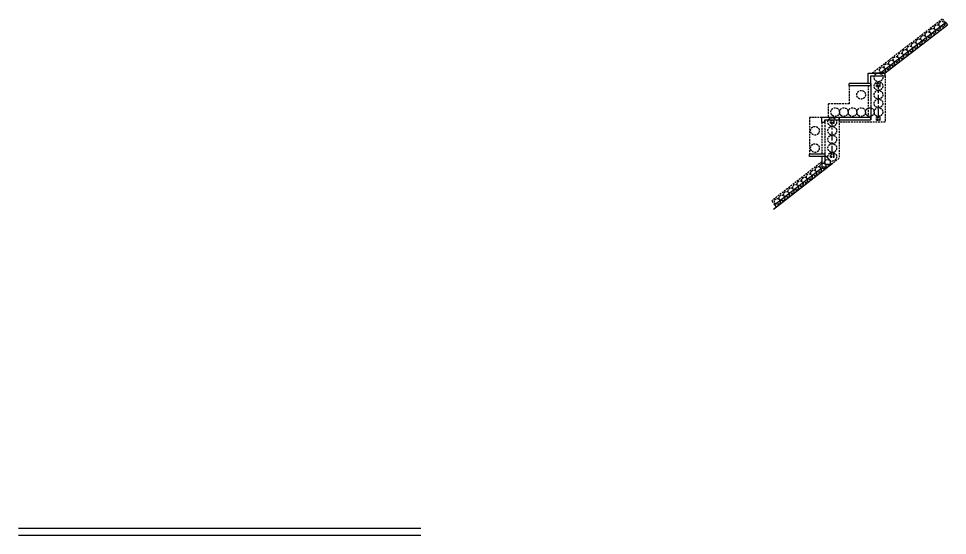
# Model space of a CAD drawing. Header units: millimetres. Extents: x -1069826 to 2704411, y -432732 to 412301.
# Drawn here: x 55646 to 184323, y -22196 to 49370 of the extents above; entities that cross this region are included whole.
import ezdxf

# ---------------------------------------------------------------- set-up
doc = ezdxf.new("R2010")
doc.units = ezdxf.units.MM
doc.header["$LTSCALE"] = 1000
doc.header["$MEASUREMENT"] = 0
doc.linetypes.add('CENTER', pattern=[2, 1.25, -0.25, 0.25, -0.25])
doc.linetypes.add('HIDDEN', pattern=[0.375, 0.25, -0.125])
for name, color, linetype in [('0-RAM-T', 7, 'Continuous'), ('0-T', 7, 'Continuous'), ('AAA_WIADUKT', 7, 'Continuous'), ('WIADUKT', 7, 'Continuous')]:
    doc.layers.add(name, color=color, linetype=linetype)

msp = doc.modelspace()

# ---------------------------------------------------------------- linework, layer by layer
at = {"layer": '0-RAM-T', "color": 1, "linetype": 'HIDDEN'}
for p, q in [((173922.4109, 41843.7925), (183650.0167, 49369.5234)), ((184078.3486, 48815.8703), (183650.0167, 49369.5234)), ((160426.5712, 23586.5897), (159995.6729, 24138.2478))]:
    msp.add_line(p, q, dxfattribs=at)
at = {"layer": '0-RAM-T', "color": 1, "linetype": 'HIDDEN', "lineweight": 25}
msp.add_line((166927.7809, 29552.8945), (159995.6729, 24138.2478), dxfattribs=at)
at = {"layer": '0-RAM-T', "color": 1, "linetype": 'HIDDEN'}
for centre, radius in [((183551.55, 48597.9638), 400), ((182286.0573, 47618.9193), 400), ((182918.8036, 48108.4415), 400), ((180387.8181, 46150.3527), 400), ((181020.5645, 46639.8749), 400), ((181653.3109, 47129.3971), 400), ((178489.5789, 44681.786), 400), ((179122.3253, 45171.3082), 400), ((179755.0717, 45660.8305), 400), ((177224.0861, 43702.7416), 400), ((177856.8325, 44192.2638), 400), ((175325.8469, 42234.1749), 400), ((175958.5933, 42723.6971), 400), ((176591.3397, 43213.2194), 400), ((174769.0371, 41223.7925), 600), ((174769.0371, 40023.7925), 600), ((172369.0371, 38823.7925), 600), ((174769.0371, 38823.7925), 600), ((174769.0371, 37623.7925), 600), ((168769.0371, 36423.7925), 600), ((169969.0371, 36423.7925), 600), ((171169.0371, 36423.7925), 600), ((172369.0371, 36423.7925), 600), ((173569.0371, 36423.7925), 600), ((174769.0371, 36423.7925), 600), ((168367.7809, 35035.029), 600), ((165967.7809, 33835.029), 600), ((168367.7809, 33835.029), 600), ((168367.7809, 32635.029), 600), ((165967.7809, 31435.029), 600), ((168367.7809, 31435.029), 600), ((167702.8117, 29460.3724), 400), ((168367.7809, 30235.029), 600), ((165811.4126, 27983.0068), 400), ((166441.879, 28475.462), 400), ((167072.3453, 28967.9172), 400), ((164550.4798, 26998.0964), 400), ((165180.9462, 27490.5516), 400), ((162659.0806, 25520.7308), 400), ((163289.547, 26013.186), 400), ((163920.0134, 26505.6412), 400), ((161398.1479, 24535.8204), 400), ((162028.6142, 25028.2756), 400), ((160767.6815, 24043.3651), 400)]:
    msp.add_circle(centre, radius, dxfattribs=at)
at = {"layer": '0-T', "color": 1, "linetype": 'Continuous'}
for p, q in [((173329.0371, 40363.7925), (173329.0371, 41823.7925)), ((173329.0371, 41823.7925), (175719.0371, 41823.7925)), ((173729.0371, 40303.7925), (173729.0371, 41423.7925)), ((173729.0371, 41423.7925), (175719.0371, 41423.7925)), ((173922.4109, 41843.7925), (175720.0822, 41843.7925)), ((170719.0371, 40063.7925), (170719.0371, 40363.7925)), ((173729.0371, 40363.7925), (170719.0371, 40363.7925)), ((173729.0371, 40063.7925), (170719.0371, 40063.7925)), ((173729.0371, 40063.7925), (173729.0371, 40303.7925)), ((173769.0371, 40063.7925), (173769.0371, 40363.7925)), ((166927.7809, 34983.7925), (166927.7809, 35663.7925)), ((167327.7809, 34983.7925), (166927.7809, 34983.7925)), ((167327.7809, 34983.7925), (167327.7809, 35363.7925)), ((169317.7809, 35373.7925), (169317.7809, 35623.7925)), ((173769.0371, 35363.7925), (173769.0371, 35623.7925)), ((165217.7809, 30283.7925), (165217.7809, 30583.7925)), ((167327.7809, 30583.7925), (165217.7809, 30583.7925)), ((167327.7809, 30283.7925), (166927.7809, 30283.7925)), ((166927.7809, 30263.7925), (166927.7809, 28830.8925)), ((167327.7809, 30583.7925), (167327.7809, 30260.7925)), ((167327.7809, 30260.7925), (167327.7809, 29230.8822)), ((168352.6675, 29270.0766), (160238.0406, 22931.7684)), ((166927.7809, 28830.8925), (167790.4016, 28830.8925)), ((167327.7809, 29230.8822), (168302.4889, 29230.8822))]:
    msp.add_line(p, q, dxfattribs=at)
at = {"layer": '0-T', "color": 1, "linetype": 'HIDDEN'}
for p, q in [((175719.0371, 41423.7925), (175719.0371, 35030.7925)), ((173769.0371, 35623.7925), (173769.0371, 40023.7925)), ((167367.7809, 30623.7925), (167367.7809, 35023.7925)), ((169337.7809, 35373.7925), (169337.7809, 35030.7925)), ((175719.0371, 35030.7925), (169337.7809, 35030.7925))]:
    msp.add_line(p, q, dxfattribs=at)
at = {"layer": '0-T', "color": 40, "linetype": 'HIDDEN'}
for p, q in [((174519.0371, 39946.7925), (174519.0371, 40446.7925)), ((174519.0371, 40446.7925), (175019.0371, 40446.7925)), ((174519.0371, 39946.7925), (175019.0371, 39946.7925)), ((175019.0371, 39946.7925), (175019.0371, 40446.7925)), ((168117.7809, 34866.7925), (168117.7809, 35366.7925)), ((168117.7809, 35366.7925), (168617.7809, 35366.7925)), ((168117.7809, 34866.7925), (168617.7809, 34866.7925)), ((168617.7809, 34866.7925), (168617.7809, 35366.7925)), ((174519.0371, 35780.7925), (175019.0371, 35780.7925)), ((174519.0371, 35280.7925), (174519.0371, 35780.7925)), ((174519.0371, 35280.7925), (175019.0371, 35280.7925)), ((175019.0371, 35280.7925), (175019.0371, 35780.7925)), ((168117.7809, 30200.7925), (168117.7809, 30700.7925)), ((168117.7809, 30700.7925), (168617.7809, 30700.7925)), ((168117.7809, 30200.7925), (168617.7809, 30200.7925)), ((168617.7809, 30200.7925), (168617.7809, 30700.7925))]:
    msp.add_line(p, q, dxfattribs=at)
at = {"layer": '0-T', "color": 1, "linetype": 'Continuous'}
for points in [[(167327.7809, 35363.7925), (169317.7809, 35363.7925)], [(173729.0371, 35363.7925), (173729.0371, 35663.7925), (169337.7809, 35663.7925), (169337.7809, 35363.7925), (173729.0371, 35363.7925)]]:
    msp.add_lwpolyline(points, dxfattribs=at)
at = {"layer": '0-T', "color": 40, "linetype": 'HIDDEN'}
for centre in [(174769.0371, 40196.7925), (168367.7809, 35116.7925), (174769.0371, 35530.7925), (168367.7809, 30450.7925)]:
    msp.add_circle(centre, 200, dxfattribs=at)
at = {"layer": 'AAA_WIADUKT', "color": 1, "linetype": 'Continuous'}
for p, q in [((175066.3835, 41843.7925), (184078.3486, 48815.8703)), ((175719.0371, 41842.984), (184323.1097, 48499.4971)), ((184078.3486, 48815.8703), (184323.1097, 48499.4971)), ((167367.7809, 34983.7925), (167367.7809, 35283.7925)), ((166947.7809, 30283.7925), (165237.7809, 30283.7925)), ((167367.7809, 30283.7925), (167367.7809, 30583.7925)), ((160672.7988, 23271.3566), (160426.5712, 23586.5897))]:
    msp.add_line(p, q, dxfattribs=at)
at = {"layer": 'AAA_WIADUKT', "color": 1, "linetype": 'HIDDEN'}
for p, q in [((170719.0371, 40063.7925), (170719.0371, 37563.7925)), ((170719.0371, 40063.7925), (170719.0371, 37563.7925)), ((173329.0371, 40063.7925), (173329.0371, 35663.7925)), ((173729.0371, 40063.7925), (173729.0371, 35373.7925)), ((170719.0371, 37563.7925), (167819.0371, 37563.7925)), ((167819.0371, 37563.7925), (167819.0371, 35683.7925)), ((170719.0371, 37563.7925), (167819.0371, 37563.7925)), ((166927.7809, 35663.7925), (165217.7809, 35663.7925)), ((165217.7809, 35663.7925), (165217.7809, 30583.7925)), ((166927.7809, 34983.7925), (166927.7809, 30583.7925)), ((167327.7809, 34983.7925), (167327.7809, 30583.7925)), ((169337.7809, 35683.7925), (167819.0371, 35683.7925)), ((169317.7809, 35663.7925), (169317.7809, 30023.9235)), ((167576.4793, 30263.7925), (167327.7809, 30263.7925)), ((167573.5464, 30283.7925), (168360.5483, 29276.2323)), ((167576.4793, 30263.7925), (168352.6675, 29270.0766)), ((169317.7809, 30023.9235), (168360.5483, 29276.2323))]:
    msp.add_line(p, q, dxfattribs=at)
at = {"layer": 'AAA_WIADUKT', "color": 2, "linetype": 'CENTER'}
for p, q in [((174769.0371, 35580.7925), (174769.0371, 40146.7925)), ((168367.7809, 30500.7925), (168367.7809, 35066.7925))]:
    msp.add_line(p, q, dxfattribs=at)
at = {"layer": 'AAA_WIADUKT', "color": 5, "linetype": 'Continuous', "lineweight": 25}
msp.add_line((169317.7809, 35323.2925), (169318.2809, 35323.7925), dxfattribs=at)
at = {"layer": 'AAA_WIADUKT', "color": 1, "linetype": 'Continuous', "lineweight": 25}
msp.add_line((167140.5963, 28830.8925), (160426.5712, 23586.5897), dxfattribs=at)
at = {"layer": 'WIADUKT', "color": 1, "linetype": 'Continuous'}
for p, q in [((175719.0371, 41423.7925), (175719.0371, 41823.7925)), ((169317.7809, 35663.7925), (166927.7809, 35663.7925)), ((169337.7809, 35663.7925), (169337.7809, 35683.7925)), ((167327.7809, 30263.7925), (166927.7809, 30263.7925)), ((167327.7809, 30283.7925), (167591.5116, 30283.7925))]:
    msp.add_line(p, q, dxfattribs=at)
at = {"layer": 'WIADUKT', "color": 6, "linetype": 'Continuous'}
for p, q in [((111368.0934, -21245.6844), (55645.5872, -21245.6844)), ((111368.0934, -22195.6844), (55645.5872, -22195.6844))]:
    msp.add_line(p, q, dxfattribs=at)

doc.saveas('drawing.dxf')
